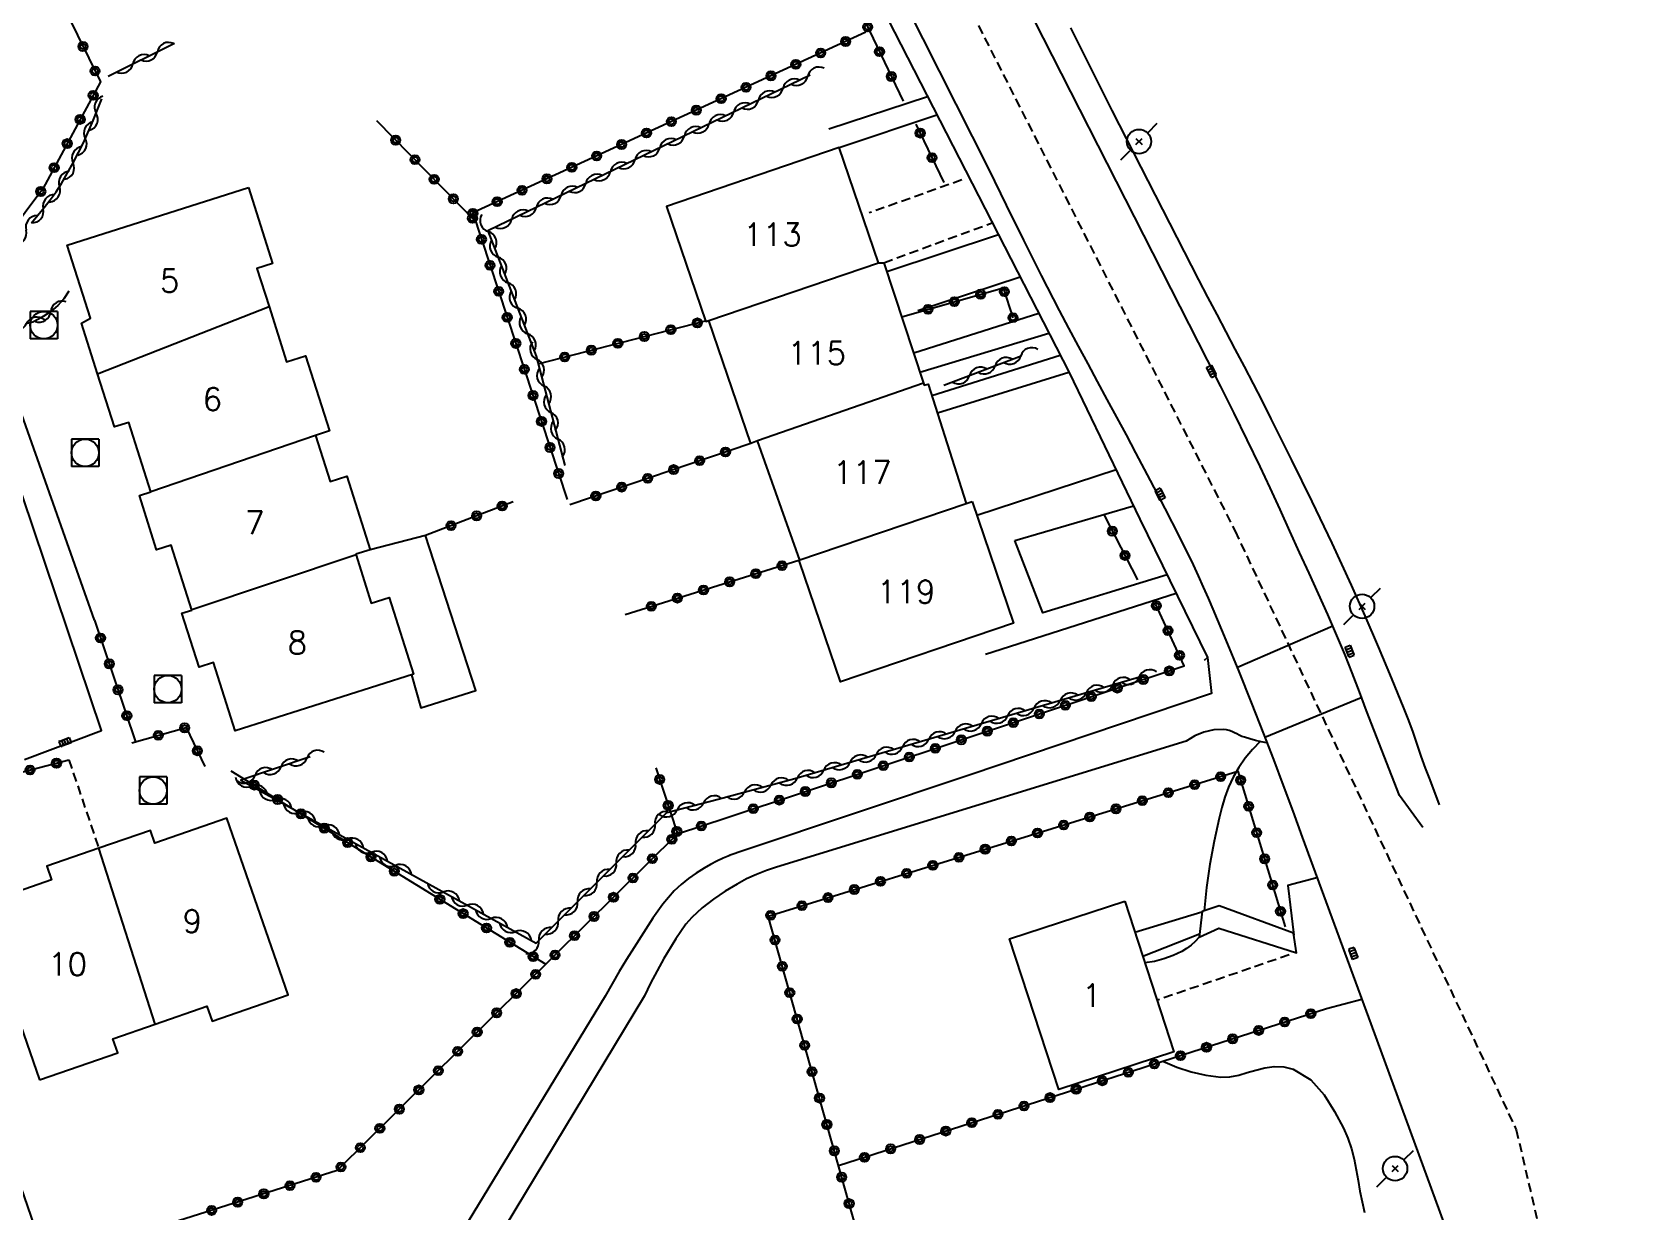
# Model space of a CAD drawing. Header units: millimetres. Extents: x 164000 to 165000, y 151998 to 153000.
# Drawn here: x 164262.3 to 164350.5, y 152198.3 to 152262.9 of the extents above; entities that cross this region are included whole.
import ezdxf
from ezdxf.enums import TextEntityAlignment as Align

# ---------------------------------------------------------------- set-up
doc = ezdxf.new("R2010")
doc.units = ezdxf.units.MM
doc.linetypes.add('DASHED', pattern=[0.75, 0.5, -0.25])
doc.layers.get('0').update_dxf_attribs({"linetype": 'CONTINUOUS'})
for name, color, linetype in [('W0001', 6, 'DASHED'), ('W0008', 7, 'CONTINUOUS'), ('W0014', 7, 'CONTINUOUS'), ('W0016', 2, 'CONTINUOUS'), ('W0017', 7, 'CONTINUOUS'), ('W0101', 7, 'CONTINUOUS'), ('W0104', 1, 'CONTINUOUS'), ('W0105', 7, 'CONTINUOUS'), ('W0112', 1, 'DASHED'), ('W0211', 2, 'CONTINUOUS'), ('W0214', 2, 'CONTINUOUS'), ('W0310', 3, 'CONTINUOUS'), ('W0323', 7, 'CONTINUOUS'), ('W0401', 7, 'CONTINUOUS'), ('W0420', 7, 'CONTINUOUS'), ('W0473', 7, 'CONTINUOUS'), ('W0991', 7, 'CONTINUOUS'), ('W1102', 7, 'CONTINUOUS')]:
    doc.layers.add(name, color=color, linetype=linetype)
doc.styles.get("Standard").update_dxf_attribs({"font": 'romans.shx', "width": 0.85})

# ---------------------------------------------------------------- blocks, each defined once
blk = doc.blocks.new('T473')
for p, q in [((0.500001, 0.500001), (1.000002, 1.000002)), ((-0.166667, 0.166667), (0.166667, -0.166667)), ((-0.166667, -0.166667), (0.166667, 0.166667)), ((-1.000002, -1.000002), (-0.500001, -0.500001))]:
    blk.add_line(p, q)
blk.add_ellipse((0, 0), major_axis=(0.471405, 0.471405), ratio=1, start_param=5.497787144, end_param=11.780972451)
blk = doc.blocks.new('T401')
for p, q in [((-0.3, 0.3), (0, 0.3)), ((-0.3, -0.25), (-0.3, 0.3)), ((-0.3, 0.15), (0, 0.15)), ((-0.3, 0), (0, 0)), ((0, 0.3), (0, -0.25)), ((-0.3, -0.15), (0, -0.15)), ((-0.3, -0.25), (-0.3, -0.3)), ((-0.3, -0.3), (0, -0.3)), ((0, -0.3), (0, -0.25))]:
    blk.add_line(p, q)
blk = doc.blocks.new('T420')
for p, q in [((0.75, 0.75), (-0.75, 0.75)), ((-0.75, 0.75), (-0.75, -0.75)), ((0.75, 0.75), (0.75, -0.75)), ((0.75, -0.75), (-0.75, -0.75))]:
    blk.add_line(p, q)
blk.add_ellipse((0, 0), major_axis=(-0.53, 0.53), ratio=1, start_param=3.926991, end_param=10.210176)
blk = doc.blocks.new('t323o')
at = {"color": 0, "linetype": 'Continuous'}
for radius in [0.25, 0.15]:
    blk.add_circle((0, 0), radius, dxfattribs=at)
blk = doc.blocks.new('t310o')
at = {"color": 0, "linetype": 'Continuous'}
for centre, start, end in [((-0.5, 0.375), 216.8699, 323.1304), ((0.5, -0.375), 36.8699, 143.1303)]:
    blk.add_arc(centre, 0.625, start, end, dxfattribs=at)

msp = doc.modelspace()

# ---------------------------------------------------------------- linework, layer by layer
at = {"layer": 'W0001'}
for points in [[(164273.33, 152337.168), (164290.616, 152308.906), (164303.209, 152284.663), (164328.127, 152235.583), (164343.525, 152202.792)], [(164343.525, 152202.792), (164350.455, 152173.02)]]:
    msp.add_lwpolyline(points, dxfattribs=at)
at = {"layer": 'W0008'}
for points in [[(164326.617, 152244.941), (164313.646, 152270.452), (164265.701, 152364.835)], [(164282.957, 152318.156), (164314.643, 152255.377)], [(164314.643, 152255.377), (164315.587, 152253.439), (164316.544, 152251.507), (164317.515, 152249.582), (164318.5, 152247.665), (164319.012, 152246.685), (164319.532, 152245.709), (164320.057, 152244.736), (164320.584, 152243.765), (164321.113, 152242.794), (164321.64, 152241.822), (164322.162, 152240.848), (164322.679, 152239.871), (164323.483, 152238.342), (164324.285, 152236.812), (164325.073, 152235.274), (164325.835, 152233.723), (164326.116, 152233.121), (164326.387, 152232.515), (164326.652, 152231.906), (164326.913, 152231.296), (164327.628, 152229.598), (164328.329, 152227.895), (164329.016, 152226.187), (164329.691, 152224.473), (164330.233, 152223.063), (164330.764, 152221.65), (164331.285, 152220.232), (164331.794, 152218.81)], [(164261.842, 152223.071), (164266.049, 152224.662), (164258.606, 152246.721), (164254.345, 152245.426)], [(164335.327, 152225.741), (164334.942, 152226.78), (164334.544, 152227.814), (164334.133, 152228.843), (164333.709, 152229.866), (164333.214, 152231.007), (164332.7, 152232.139), (164332.178, 152233.267), (164331.659, 152234.397), (164331.125, 152235.579), (164330.591, 152236.761), (164330.052, 152237.941), (164329.502, 152239.116), (164328.798, 152240.581), (164328.082, 152242.04), (164327.355, 152243.493), (164326.617, 152244.941)], [(164337.134, 152221.102), (164335.327, 152225.741)], [(164338.405, 152219.348), (164337.134, 152221.102)], [(164331.794, 152218.81), (164335.893, 152207.7), (164343.471, 152187.016)]]:
    msp.add_lwpolyline(points, dxfattribs=at)
at = {"layer": 'W0014'}
for points in [[(164283.038, 152314.866), (164303.452, 152274.659), (164319.039, 152244.267), (164322.922, 152236.231), (164326.617, 152228.653)], [(164311.294, 152259.367), (164305.879, 152257.588)], [(164306.445, 152256.591), (164311.806, 152258.37)], [(164317.387, 152247.488), (164310.534, 152245.318)], [(164265.671, 152230.702), (164260.062, 152246.505)], [(164310.872, 152244.289), (164317.937, 152246.415)], [(164318.56, 152245.2), (164311.528, 152242.986)], [(164311.827, 152242.047), (164319.033, 152244.279)], [(164324.408, 152233.184), (164317.61, 152231.107), (164316.073, 152235.071)], [(164314.455, 152228.842), (164324.899, 152232.175)], [(164326.455, 152228.518), (164326.617, 152228.653), (164326.832, 152226.684), (164313.565, 152222.208), (164301.236, 152218.081)], [(164325.457, 152224.069), (164303.021, 152217.165)], [(164329.874, 152223.981), (164329.562, 152224.042), (164329.252, 152224.114), (164328.944, 152224.194), (164328.639, 152224.284), (164328.498, 152224.336), (164328.361, 152224.4), (164328.228, 152224.469), (164328.096, 152224.537), (164327.957, 152224.603), (164327.812, 152224.659), (164327.662, 152224.699), (164327.506, 152224.716), (164326.96, 152224.686), (164326.427, 152224.565), (164325.921, 152224.358), (164325.457, 152224.069)], [(164300.459, 152217.812), (164300.096, 152217.661), (164299.742, 152217.494), (164299.395, 152217.31), (164299.056, 152217.111), (164298.622, 152216.835), (164298.197, 152216.543), (164297.79, 152216.224), (164297.411, 152215.871), (164296.79, 152215.148), (164296.241, 152214.369), (164295.733, 152213.567), (164295.227, 152212.769), (164294.81, 152212.114), (164294.406, 152211.45), (164294.015, 152210.778), (164293.636, 152210.1)], [(164301.236, 152218.081), (164300.432, 152217.812)], [(164303.021, 152217.165), (164302.462, 152216.984), (164301.915, 152216.77), (164301.899, 152216.763)], [(164301.915, 152216.77), (164301.381, 152216.525), (164300.863, 152216.248), (164300.202, 152215.85), (164299.561, 152215.418), (164298.951, 152214.942), (164298.382, 152214.414), (164298.058, 152214.046), (164297.771, 152213.648), (164297.506, 152213.237), (164297.25, 152212.823), (164296.855, 152212.166), (164296.48, 152211.498), (164296.126, 152210.817), (164295.793, 152210.127)], [(164326.316, 152214.702), (164322.645, 152213.594)], [(164323.071, 152212.289), (164326.18, 152213.528)], [(164293.636, 152210.1), (164282.795, 152192.275)], [(164295.793, 152210.127), (164283.766, 152190.198)]]:
    msp.add_lwpolyline(points, dxfattribs=at)
at = {"layer": 'W0016'}
for points in [[(164333.439, 152230.352), (164333.481, 152230.371), (164328.262, 152228.114)], [(164329.759, 152224.29), (164335.042, 152226.468)]]:
    msp.add_lwpolyline(points, dxfattribs=at)
at = {"layer": 'W0017'}
for points in [[(164315.174, 152251.803), (164309.062, 152249.786)], [(164310.76, 152247.665), (164316.352, 152249.505)], [(164321.615, 152238.935), (164313.988, 152236.431)], [(164316.073, 152235.071), (164322.571, 152236.958)], [(164332.612, 152216.595), (164331.012, 152216.167), (164331.35, 152213.455)], [(164333.143, 152209.426), (164335.066, 152209.941)]]:
    msp.add_lwpolyline(points, dxfattribs=at)
at = {"layer": 'W0101'}
for points in [[(164308.603, 152250.28), (164306.445, 152256.591), (164296.997, 152253.361), (164299.138, 152247.1), (164299.154, 152247.05), (164299.315, 152247.105)], [(164265.835, 152244.199), (164264.955, 152246.971), (164265.456, 152247.233), (164264.183, 152251.243), (164274.101, 152254.39)], [(164274.101, 152254.39), (164275.418, 152250.238), (164274.564, 152249.967), (164275.227, 152247.877)], [(164308.578, 152250.272), (164308.899, 152250.28), (164311.071, 152243.687)], [(164275.227, 152247.877), (164276.186, 152244.854), (164277.228, 152245.185), (164278.535, 152241.065), (164277.77, 152240.822)], [(164301.969, 152240.518), (164301.618, 152240.384), (164299.315, 152247.105)], [(164268.757, 152237.736), (164267.552, 152241.534), (164266.76, 152241.283), (164265.835, 152244.199)], [(164311.071, 152243.687), (164311.111, 152243.566), (164311.326, 152243.62), (164313.403, 152237.092)], [(164277.77, 152240.822), (164278.569, 152238.304), (164279.487, 152238.595), (164280.767, 152234.56), (164279.978, 152234.309)], [(164304.297, 152233.995), (164301.969, 152240.518)], [(164271.003, 152231.249), (164269.874, 152234.806), (164269.074, 152234.553), (164268.128, 152237.536), (164268.757, 152237.736)], [(164313.726, 152237.201), (164315.992, 152230.541), (164306.514, 152227.318), (164304.274, 152233.907)], [(164313.403, 152237.092), (164313.726, 152237.201)], [(164279.978, 152234.309), (164280.825, 152231.639), (164281.798, 152231.948), (164283.133, 152227.74), (164273.37, 152224.642), (164272.187, 152228.373), (164271.398, 152228.122), (164270.46, 152231.077), (164271.003, 152231.249)], [(164268.987, 152208.572), (164271.829, 152209.558), (164272.114, 152208.736), (164276.273, 152210.179), (164272.919, 152219.846), (164268.974, 152218.477), (164268.729, 152219.184), (164265.906, 152218.205)], [(164265.906, 152218.205), (164263.064, 152217.219), (164263.32, 152216.481), (164259.334, 152215.098), (164262.658, 152205.516)], [(164262.658, 152205.516), (164266.947, 152207.004), (164266.68, 152207.772), (164268.987, 152208.572)]]:
    msp.add_lwpolyline(points, dxfattribs=at)
msp.add_lwpolyline([(164322.086, 152215.304), (164324.783, 152207.052), (164318.477, 152204.992), (164315.78, 152213.244), (164322.086, 152215.304)], close=True, dxfattribs=at)
at = {"layer": 'W0104'}
msp.add_lwpolyline([(164283.029, 152227.707), (164283.55, 152225.902), (164286.544, 152226.846), (164283.793, 152235.341), (164280.767, 152234.56)], dxfattribs=at)
at = {"layer": 'W0105'}
msp.add_lwpolyline([(164331.336, 152213.552), (164327.264, 152215.062), (164326.32, 152214.738), (164326.158, 152213.336), (164327.237, 152213.821), (164331.498, 152212.473)], close=True, dxfattribs=at)
at = {"layer": 'W0112'}
for points in [[(164313.16, 152254.811), (164308.09, 152253.004)], [(164308.899, 152250.28), (164314.833, 152252.468)], [(164264.269, 152223.044), (164265.906, 152218.205)], [(164331.093, 152212.365), (164323.858, 152209.882)]]:
    msp.add_lwpolyline(points, dxfattribs=at)
at = {"layer": 'W0211'}
for points in [[(164329.515, 152224.069), (164329.082, 152223.624), (164328.687, 152223.145), (164328.332, 152222.636), (164328.019, 152222.1), (164327.769, 152221.561), (164327.572, 152221.001), (164327.41, 152220.432), (164327.264, 152219.862), (164326.977, 152218.604), (164326.742, 152217.335), (164326.559, 152216.058), (164326.428, 152214.775)], [(164326.158, 152213.336), (164325.952, 152213.106), (164325.725, 152212.898), (164325.478, 152212.713), (164325.214, 152212.554), (164324.733, 152212.324), (164324.232, 152212.143), (164323.715, 152212.012), (164323.188, 152211.932)], [(164324.176, 152206.54), (164324.934, 152206.214), (164325.72, 152205.96), (164326.526, 152205.78), (164327.345, 152205.677), (164327.841, 152205.688), (164328.328, 152205.781), (164328.799, 152205.916), (164329.262, 152206.053), (164329.755, 152206.175), (164330.267, 152206.251), (164330.794, 152206.24), (164331.309, 152206.109), (164332.269, 152205.527), (164333.016, 152204.704), (164333.58, 152203.788), (164334.059, 152202.873), (164334.307, 152202.323), (164334.501, 152201.752), (164334.65, 152201.171), (164334.769, 152200.584), (164334.869, 152200.001), (164334.969, 152199.418), (164335.081, 152198.837), (164335.219, 152198.261)]]:
    msp.add_lwpolyline(points, dxfattribs=at)
at = {"layer": 'W0214'}
msp.add_lwpolyline([(164319.12, 152263.144), (164319.682, 152262.009), (164320.247, 152260.876), (164320.815, 152259.744), (164321.385, 152258.613), (164322.564, 152256.29), (164323.748, 152253.97), (164324.938, 152251.652), (164326.131, 152249.337), (164326.625, 152248.385), (164327.123, 152247.436), (164327.624, 152246.488), (164328.124, 152245.54), (164328.624, 152244.592), (164329.12, 152243.641), (164329.611, 152242.688), (164330.095, 152241.732), (164331.224, 152239.468), (164332.337, 152237.196), (164333.429, 152234.913), (164334.491, 152232.617), (164335.238, 152230.936), (164335.961, 152229.244), (164336.671, 152227.547), (164337.376, 152225.848), (164337.628, 152225.207), (164337.857, 152224.557), (164338.076, 152223.904), (164338.297, 152223.251), (164338.534, 152222.599), (164338.799, 152221.955), (164339.308, 152220.584)], dxfattribs=at)
at = {"layer": 'W0310'}
for points in [[(164266.426, 152260.501), (164270.058, 152262.306)], [(164304.854, 152260.555), (164287.218, 152252.033), (164289.861, 152245.157), (164291.425, 152239.17)], [(164262.23, 152252.459), (164262.572, 152252.88), (164262.915, 152253.299), (164263.251, 152253.725), (164263.571, 152254.165), (164263.865, 152254.622), (164264.498, 152255.742), (164265.078, 152256.89), (164265.605, 152258.063), (164266.076, 152259.26)], [(164264.269, 152248.716), (164263.994, 152248.303), (164263.664, 152247.931), (164263.286, 152247.608), (164262.867, 152247.341), (164262.607, 152247.181), (164262.297, 152247.014), (164261.92, 152246.938)], [(164312.189, 152243.566), (164316.423, 152245.184)], [(164299.815, 152220.904), (164304.018, 152222.019), (164323.03, 152227.628)], [(164277.483, 152223.206), (164273.681, 152221.938), (164283.468, 152216.539)], [(164283.468, 152216.539), (164289.861, 152213.012), (164297.007, 152220.158), (164299.815, 152220.904)]]:
    msp.add_lwpolyline(points, dxfattribs=at)
at = {"layer": 'W0323'}
for points in [[(164303.587, 152272.447), (164309.951, 152259.126)], [(164264.095, 152264.044), (164265.995, 152260.177), (164262.84, 152254.325), (164259.927, 152250.442), (164259.145, 152248.42), (164260.197, 152246.532)], [(164307.902, 152262.901), (164286.382, 152253.004), (164291.559, 152237.31)], [(164281.117, 152258.06), (164286.534, 152252.544)], [(164310.652, 152257.858), (164312.189, 152254.676)], [(164309.877, 152247.311), (164315.425, 152248.905), (164315.965, 152247.26)], [(164289.97, 152244.74), (164299.138, 152247.1)], [(164301.618, 152240.384), (164291.703, 152237.025)], [(164288.594, 152237.178), (164283.793, 152235.341)], [(164320.954, 152236.446), (164322.787, 152232.914)], [(164294.726, 152231.018), (164304.249, 152233.978)], [(164300.32, 152219.9), (164325.349, 152228.195), (164323.785, 152231.565)], [(164265.671, 152230.702), (164267.92, 152224.044)], [(164260.778, 152202.177), (164251.999, 152227.574), (164253.995, 152227.386), (164256.476, 152226.523), (164258.04, 152225.525), (164259.442, 152224.419), (164261.06, 152222.208), (164264.269, 152223.044)], [(164267.721, 152223.988), (164270.687, 152224.824), (164271.712, 152222.693)], [(164273.141, 152222.451), (164283.302, 152216.201)], [(164296.408, 152222.612), (164297.6, 152218.999), (164300.32, 152219.9)], [(164302.976, 152214.623), (164328.289, 152222.424), (164330.877, 152213.902)], [(164297.6, 152218.999), (164278.966, 152200.553), (164263.083, 152195.511), (164260.778, 152202.177)], [(164283.302, 152216.201), (164290.378, 152211.849)], [(164284.626, 152172.66), (164284.332, 152174.935), (164290.751, 152181.029), (164310.221, 152187.286), (164302.562, 152214.495), (164302.976, 152214.623)], [(164309.432, 152201.795), (164333.143, 152209.426)], [(164306.411, 152200.823), (164309.432, 152201.795)]]:
    msp.add_lwpolyline(points, dxfattribs=at)
at = {"layer": 'W1102'}
for points in [[(164299.315, 152247.105), (164308.603, 152250.28)], [(164265.835, 152244.199), (164275.227, 152247.877)], [(164311.071, 152243.687), (164301.969, 152240.518)], [(164277.77, 152240.822), (164268.757, 152237.736)], [(164304.274, 152233.907), (164304.249, 152233.978), (164313.403, 152237.092)], [(164279.991, 152234.271), (164270.995, 152231.272)], [(164268.987, 152208.572), (164265.906, 152218.205)]]:
    msp.add_lwpolyline(points, dxfattribs=at)

# ---------------------------------------------------------------- block references
at = {"layer": 'W0310'}
for p, rotation in [((164269.113, 152261.836), 26.43578801221227), ((164267.77, 152261.169), 26.43578801221227), ((164304.727, 152260.493), 205.7889240092156), ((164303.376, 152259.841), 205.7889240092156), ((164265.762, 152258.462), 68.51166204503625), ((164302.026, 152259.188), 205.7889240092156), ((164299.324, 152257.883), 205.7889240092156), ((164300.675, 152258.535), 205.7889240092156), ((164265.166, 152257.086), 65.84441643506293), ((164297.974, 152257.23), 205.7889240092156), ((164264.498, 152255.743), 63.1771707867819), ((164296.623, 152256.578), 205.7889240092156), ((164293.922, 152255.272), 205.7889240092156), ((164295.273, 152255.925), 205.7889240092156), ((164263.75, 152254.443), 57.28765099367223), ((164292.571, 152254.62), 205.7889240092156), ((164262.863, 152253.235), 50.68855131746156), ((164289.87, 152253.315), 205.7889240092156), ((164291.221, 152253.967), 205.7889240092156), ((164288.519, 152252.662), 205.7889240092156), ((164261.926, 152252.064), 52.38925877838125), ((164287.237, 152251.982), 291.0224529453457), ((164287.776, 152250.582), 291.0224529453457), ((164288.314, 152249.182), 291.0224529453457), ((164288.852, 152247.782), 291.0224529453457), ((164263.278, 152247.603), 212.5220674869215), ((164261.949, 152246.944), 191.3918773153001), ((164289.39, 152246.382), 291.0224529453457), ((164289.908, 152244.975), 284.641884621695), ((164314.992, 152244.637), 20.91513798418383), ((164316.393, 152245.172), 20.91513798418383), ((164290.287, 152243.524), 284.641884621695), ((164313.59, 152244.101), 20.91513798418383), ((164290.666, 152242.073), 284.641884621695), ((164291.046, 152240.621), 284.641884621695), ((164321.428, 152227.156), 16.43792816741093), ((164322.867, 152227.58), 16.43792816741093), ((164318.551, 152226.307), 16.43792816741093), ((164319.989, 152226.731), 16.43792816741093), ((164315.673, 152225.458), 16.43792816741093), ((164317.112, 152225.882), 16.43792816741093), ((164312.796, 152224.609), 16.43792816741093), ((164314.235, 152225.033), 16.43792816741093), ((164309.919, 152223.76), 16.43792816741093), ((164311.357, 152224.184), 16.43792816741093), ((164275.884, 152222.673), 198.4349578632207), ((164277.307, 152223.147), 198.4349578632207), ((164307.041, 152222.911), 16.43792816741093), ((164308.48, 152223.335), 16.43792816741093), ((164274.274, 152221.611), 331.115943666793), ((164274.461, 152222.198), 198.4349578632207), ((164304.164, 152222.062), 16.43792816741093), ((164305.602, 152222.486), 16.43792816741093), ((164275.587, 152220.886), 331.115943666793), ((164301.265, 152221.289), 14.86281720480273), ((164302.715, 152221.673), 14.86281720480273), ((164276.901, 152220.162), 331.115943666793), ((164297.579, 152220.31), 14.86281720488588), ((164299.029, 152220.695), 14.86281720488588), ((164278.214, 152219.437), 331.115943666793), ((164296.365, 152219.517), 44.99999599150705), ((164279.527, 152218.713), 331.115943666793), ((164280.841, 152217.988), 331.115943666793), ((164295.304, 152218.456), 44.99999599150705), ((164282.154, 152217.264), 331.115943666793), ((164294.244, 152217.395), 44.99999599150705), ((164293.183, 152216.335), 44.99999599150705), ((164284.781, 152215.814), 331.1159436665717), ((164292.122, 152215.274), 44.99999599150705), ((164286.094, 152215.09), 331.1159436665717), ((164287.408, 152214.365), 331.1159436665717), ((164288.721, 152213.641), 331.1159436665717), ((164291.062, 152214.213), 44.99999599150705), ((164290.001, 152213.153), 44.99999599150705)]:
    msp.add_blockref('t310o', p, dxfattribs=dict(at, rotation=rotation))
at = {"layer": 'W0323'}
for p, rotation in [((164308.011, 152263.186), 295.5353355548465), ((164265.039, 152262.123), 296.1701255348914), ((164305.437, 152261.768), 204.6976888029565), ((164306.8, 152262.394), 204.6976888029565), ((164308.658, 152261.833), 295.5353355548465), ((164265.7, 152260.777), 296.1701255348914), ((164304.075, 152261.141), 204.6976888029565), ((164301.349, 152259.887), 204.6976888029565), ((164302.712, 152260.514), 204.6976888029565), ((164309.304, 152260.479), 295.5353355548465), ((164265.6, 152259.445), 241.667764088154), ((164299.986, 152259.261), 204.6976888029565), ((164264.888, 152258.125), 241.667764088154), ((164298.624, 152258.634), 204.6976888029565), ((164295.898, 152257.38), 204.6976888029565), ((164297.261, 152258.007), 204.6976888029565), ((164310.884, 152257.377), 295.7829164530023), ((164264.177, 152256.805), 241.667764088154), ((164282.168, 152256.99), 314.475016103866), ((164294.535, 152256.754), 204.6976888029565), ((164263.465, 152255.484), 241.667764088154), ((164283.219, 152255.919), 314.475016103866), ((164291.81, 152255.5), 204.6976888029565), ((164293.172, 152256.127), 204.6976888029565), ((164311.537, 152256.027), 295.7829164530023), ((164284.27, 152254.849), 314.475016103866), ((164290.447, 152254.874), 204.6976888029565), ((164262.73, 152254.179), 233.1301070777432), ((164285.321, 152253.779), 314.475016103866), ((164287.721, 152253.62), 204.6976888029565), ((164289.084, 152254.247), 204.6976888029565), ((164286.39, 152252.979), 288.2575629187469), ((164286.372, 152252.708), 314.475016103866), ((164286.86, 152251.555), 288.2575629187469), ((164287.33, 152250.131), 288.2575629187469), ((164287.8, 152248.706), 288.2575629187469), ((164314.202, 152248.554), 16.02680680943408), ((164315.496, 152248.689), 288.1526734046532), ((164311.319, 152247.726), 16.02680680943408), ((164312.76, 152248.14), 16.02680680943408), ((164288.27, 152247.282), 288.2575629187469), ((164297.233, 152246.609), 14.43667971752674), ((164298.685, 152246.983), 14.43667971752674), ((164315.963, 152247.264), 288.1526734046532), ((164288.74, 152245.857), 288.2575629187469), ((164294.328, 152245.862), 14.43667971752674), ((164295.78, 152246.235), 14.43667971752674), ((164291.422, 152245.114), 14.43667971752674), ((164292.875, 152245.488), 14.43667971752674), ((164289.21, 152244.433), 288.2575629187469), ((164289.68, 152243.008), 288.2575629187469), ((164290.15, 152241.584), 288.2575629187469), ((164290.619, 152240.159), 288.2575629187469), ((164300.227, 152239.912), 198.7106923559791), ((164291.089, 152238.735), 288.2575629187469), ((164297.386, 152238.95), 198.7106923559791), ((164298.806, 152239.431), 198.7106923559791), ((164294.544, 152237.988), 198.7106923559791), ((164295.965, 152238.469), 198.7106923559791), ((164287.996, 152236.949), 200.9394487228826), ((164293.123, 152237.506), 198.7106923559791), ((164286.595, 152236.413), 200.9394487228826), ((164285.194, 152235.877), 200.9394487228826), ((164321.405, 152235.576), 297.433099408323), ((164322.096, 152234.245), 297.433099408323), ((164303.32, 152233.69), 17.27070545855003), ((164300.455, 152232.799), 17.27070545855003), ((164301.888, 152233.244), 17.27070545855003), ((164297.591, 152231.908), 17.27070545855003), ((164299.023, 152232.354), 17.27070545855003), ((164296.158, 152231.463), 17.27070545855003), ((164323.82, 152231.49), 114.8913005729159), ((164324.451, 152230.129), 114.8913005729159), ((164266, 152229.728), 288.6601911205991), ((164266.48, 152228.307), 288.6601911205991), ((164325.083, 152228.769), 114.8913005729159), ((164323.102, 152227.45), 18.33466546150123), ((164324.526, 152227.922), 18.33466546150123), ((164266.96, 152226.886), 288.6601911205991), ((164320.254, 152226.506), 18.33466546150123), ((164321.678, 152226.978), 18.33466546150123), ((164267.44, 152225.465), 288.6601911205991), ((164317.407, 152225.562), 18.33466546150123), ((164318.831, 152226.034), 18.33466546150123), ((164270.608, 152224.801), 15.73878533343869), ((164314.559, 152224.619), 18.33466546150123), ((164315.983, 152225.091), 18.33466546150123), ((164269.165, 152224.395), 15.73878533343869), ((164311.711, 152223.675), 18.33466546150123), ((164313.135, 152224.147), 18.33466546150123), ((164263.592, 152222.867), 14.6012743932649), ((164271.302, 152223.546), 295.6881401172919), ((164310.287, 152223.203), 18.33466546150123), ((164262.14, 152222.489), 14.6012743932649), ((164296.618, 152221.975), 288.2575629188327), ((164307.44, 152222.26), 18.33466546150123), ((164308.864, 152222.731), 18.33466546150123), ((164327.345, 152222.133), 17.12804725629536), ((164328.438, 152221.933), 286.8986531351496), ((164274.419, 152221.665), 328.4065160745611), ((164304.592, 152221.316), 18.33466546150123), ((164306.016, 152221.788), 18.33466546150123), ((164324.478, 152221.249), 17.12804725629536), ((164325.912, 152221.691), 17.12804725629536), ((164275.697, 152220.879), 328.4065160745611), ((164276.974, 152220.093), 328.4065160745611), ((164297.088, 152220.551), 288.2575629188327), ((164301.744, 152220.372), 18.33466546150123), ((164303.168, 152220.844), 18.33466546150123), ((164321.611, 152220.366), 17.12804725629536), ((164323.045, 152220.808), 17.12804725629536), ((164328.874, 152220.498), 286.8986531351496), ((164278.252, 152219.307), 328.4065160745611), ((164298.897, 152219.428), 18.33466546126956), ((164318.744, 152219.482), 17.12804725629536), ((164320.178, 152219.924), 17.12804725629536), ((164279.53, 152218.521), 328.4065160745611), ((164297.289, 152218.691), 224.7083153668546), ((164297.558, 152219.126), 288.2575629188327), ((164315.877, 152218.599), 17.12804725629536), ((164317.311, 152219.041), 17.12804725629536), ((164329.31, 152219.062), 286.8986531351496), ((164280.807, 152217.736), 328.4065160745611), ((164296.223, 152217.635), 224.7083153668546), ((164313.01, 152217.715), 17.12804725629536), ((164314.444, 152218.157), 17.12804725629536), ((164329.746, 152217.627), 286.8986531351496), ((164282.085, 152216.95), 328.4065160745611), ((164295.157, 152216.58), 224.7083153668546), ((164310.143, 152216.832), 17.12804725629536), ((164311.577, 152217.274), 17.12804725629536), ((164307.277, 152215.948), 17.12804725629536), ((164308.71, 152216.39), 17.12804725629536), ((164330.182, 152216.192), 286.8986531351496), ((164284.58, 152215.415), 328.4065160744751), ((164294.091, 152215.525), 224.7083153668546), ((164304.41, 152215.065), 17.12804725629536), ((164305.843, 152215.506), 17.12804725629536), ((164285.857, 152214.63), 328.4065160744751), ((164293.025, 152214.47), 224.7083153668546), ((164302.694, 152214.536), 17.1280472568167), ((164330.618, 152214.757), 286.8986531351496), ((164287.135, 152213.844), 328.4065160744751), ((164288.413, 152213.058), 328.4065160744751), ((164291.959, 152213.414), 224.7083153668546), ((164302.931, 152213.185), 105.7201477218707), ((164289.69, 152212.272), 328.4065160744751), ((164290.893, 152212.359), 224.7083153668546), ((164289.827, 152211.304), 224.7083153668546), ((164303.337, 152211.741), 105.7201477218707), ((164288.761, 152210.249), 224.7083153668546), ((164303.744, 152210.297), 105.7201477218707), ((164287.694, 152209.193), 224.7083153668546), ((164304.15, 152208.853), 105.7201477218707), ((164330.85, 152208.688), 17.83948621595669), ((164332.278, 152209.147), 17.83948621595669), ((164286.628, 152208.138), 224.7083153668546), ((164329.422, 152208.228), 17.83948621595669), ((164285.562, 152207.083), 224.7083153668546), ((164304.557, 152207.409), 105.7201477218707), ((164326.566, 152207.309), 17.83948621595669), ((164327.994, 152207.769), 17.83948621595669), ((164284.496, 152206.028), 224.7083153668546), ((164323.71, 152206.39), 17.83948621595669), ((164325.138, 152206.85), 17.83948621595669), ((164304.963, 152205.965), 105.7201477218707), ((164320.855, 152205.471), 17.83948621595669), ((164322.282, 152205.931), 17.83948621595669), ((164283.43, 152204.972), 224.7083153668546), ((164305.37, 152204.521), 105.7201477218707), ((164317.999, 152204.552), 17.83948621595669), ((164319.427, 152205.011), 17.83948621595669), ((164282.364, 152203.917), 224.7083153668546), ((164315.143, 152203.633), 17.83948621595669), ((164316.571, 152204.092), 17.83948621595669), ((164281.298, 152202.862), 224.7083153668546), ((164305.776, 152203.077), 105.7201477218707), ((164312.287, 152202.714), 17.83948621595669), ((164313.715, 152203.173), 17.83948621595669), ((164280.232, 152201.807), 224.7083153668546), ((164306.182, 152201.633), 105.7201477218707), ((164309.266, 152201.742), 17.83948621594315), ((164310.859, 152202.254), 17.83948621595669), ((164279.166, 152200.751), 224.7083153668546), ((164307.838, 152201.282), 17.83948621594315), ((164277.805, 152200.185), 197.6139806963893), ((164306.589, 152200.19), 105.7201477218707), ((164274.945, 152199.277), 197.6139806963893), ((164276.375, 152199.731), 197.6139806963893), ((164272.086, 152198.369), 197.6139806963893), ((164273.516, 152198.823), 197.6139806963893), ((164306.995, 152198.746), 105.7201477218707)]:
    msp.add_blockref('t323o', p, dxfattribs=dict(at, rotation=rotation))
at = {"layer": 'W0401'}
for p, rotation in [((164326.967, 152244.402), 27.07543358790816), ((164323.893, 152237.525), 207.6626709409455), ((164334.545, 152229.057), 22.15939127241314), ((164264.107, 152223.88), 290.7168560029518), ((164334.464, 152212.392), 200.2506589366744)]:
    msp.add_blockref('T401', p, dxfattribs=dict(at, rotation=rotation))
at = {"layer": 'W0420'}
for p in [(164262.894, 152246.856), (164265.159, 152239.871), (164269.689, 152226.927), (164268.88, 152221.372)]:
    msp.add_blockref('T420', p, dxfattribs=at)
at = {"layer": 'W0473'}
for p in [(164322.868, 152256.914), (164335.084, 152231.458), (164336.891, 152200.661)]:
    msp.add_blockref('T473', p, dxfattribs=at)

# ---------------------------------------------------------------- texts
at = {"layer": 'W0991'}
for s, p in [('113', (164302.8, 152251.82)), ('5', (164269.789, 152249.294)), ('115', (164305.226, 152245.332)), ('6', (164272.129, 152242.806)), ('117', (164307.722, 152238.797)), ('7', (164274.451, 152236.036)), ('119', (164310.12, 152232.26)), ('8', (164276.775, 152229.476)), ('9', (164271.029, 152214.209)), ('10', (164264.196, 152211.86)), ('1', (164320.281, 152210.148))]:
    msp.add_text(s, height=1.25, dxfattribs=at).set_placement(p, align=Align.MIDDLE_CENTER)

doc.saveas('drawing.dxf')
